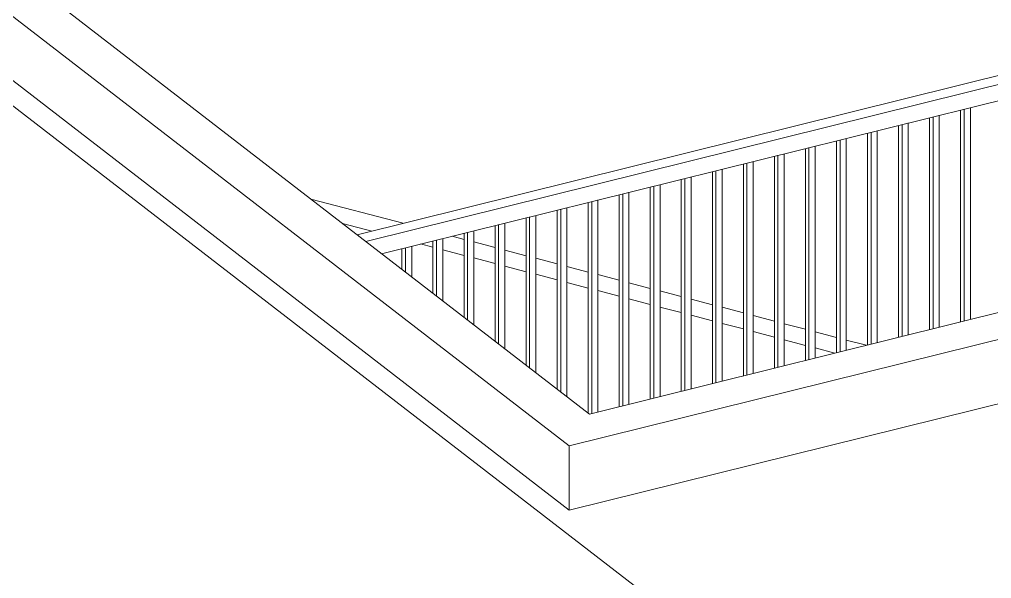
# Model space of a CAD drawing. Header units: metres. Extents: x 40 to 358, y -13 to 19.
# Drawn here: x 72.815 to 75.539, y -2.95 to -1.384 of the extents above; entities that cross this region are included whole.
import ezdxf

# ---------------------------------------------------------------- set-up
doc = ezdxf.new("R2010")
doc.units = ezdxf.units.M
for name, color, linetype, lineweight in [('A-BRND', 11, 'Continuous', 5), ('A-MURO', 113, 'Continuous', 9), ('A-PISO', 51, 'Continuous', 9)]:
    doc.layers.add(name, color=color, linetype=linetype, lineweight=lineweight)

# ---------------------------------------------------------------- blocks, each defined once
blk = doc.blocks.new('Railing - 20-V30-Axonometria')
at = {"layer": 'A-BRND'}
for p, q in [((80.9603, -0.8654), (80.9603, -0.2716)), ((80.933, -0.2784), (80.933, -0.8721)), ((80.9429, -0.8697), (80.9429, -0.2759))]:
    blk.add_line(p, q, dxfattribs=at)
blk = doc.blocks.new('Railing - 20-V33-Axonometria')
at = {"layer": 'A-BRND'}
for p, q in [((74.4087, -1.8967), (74.4087, -2.487)), ((74.4186, -2.488), (74.4186, -1.8942)), ((74.436, -2.4837), (74.436, -1.8899))]:
    blk.add_line(p, q, dxfattribs=at)
blk = doc.blocks.new('Railing - 20-V34-Axonometria')
at = {"layer": 'A-BRND'}
for p, q in [((74.3217, -1.9183), (74.3217, -2.4199)), ((74.3316, -2.4275), (74.3316, -1.9158)), ((74.349, -2.4409), (74.349, -1.9115))]:
    blk.add_line(p, q, dxfattribs=at)
blk = doc.blocks.new('Railing - 20-V35-Axonometria')
at = {"layer": 'A-BRND'}
for p, q in [((74.262, -2.3738), (74.262, -1.9331)), ((74.2347, -1.9398), (74.2347, -2.3527)), ((74.2446, -2.3603), (74.2446, -1.9374))]:
    blk.add_line(p, q, dxfattribs=at)
blk = doc.blocks.new('Railing - 20-V36-Axonometria')
at = {"layer": 'A-BRND'}
for p, q in [((74.1477, -1.9614), (74.1477, -2.2856)), ((74.1576, -2.2932), (74.1576, -1.959)), ((74.175, -2.3066), (74.175, -1.9546))]:
    blk.add_line(p, q, dxfattribs=at)
blk = doc.blocks.new('Railing - 20-V37-Axonometria')
at = {"layer": 'A-BRND'}
for p, q in [((74.0607, -1.983), (74.0607, -2.2185)), ((74.0706, -2.2261), (74.0706, -1.9805)), ((74.088, -2.2395), (74.088, -1.9762))]:
    blk.add_line(p, q, dxfattribs=at)
blk = doc.blocks.new('Railing - 20-V38-Axonometria')
at = {"layer": 'A-BRND'}
for p, q in [((73.9737, -2.0046), (73.9737, -2.1514)), ((73.9836, -2.159), (73.9836, -2.0021)), ((74.001, -2.1724), (74.001, -1.9978))]:
    blk.add_line(p, q, dxfattribs=at)
blk = doc.blocks.new('Railing - 20-V39-Axonometria')
at = {"layer": 'A-BRND'}
for p, q in [((73.8867, -2.0261), (73.8867, -2.0842)), ((73.8966, -2.0918), (73.8966, -2.0237)), ((73.914, -2.1053), (73.914, -2.0206))]:
    blk.add_line(p, q, dxfattribs=at)
blk = doc.blocks.new('Railing - Railing-1126174-Axonometria')
for name, p in [('Railing - 20-V30-Axonometria', (-5.4804, -1.3594)), ('Railing - 20-V30-Axonometria', (-5.5674, -1.3809)), ('Railing - 20-V30-Axonometria', (-5.6544, -1.4025)), ('Railing - 20-V30-Axonometria', (-5.7414, -1.4241)), ('Railing - 20-V30-Axonometria', (-5.9154, -1.4672)), ('Railing - 20-V30-Axonometria', (-5.8284, -1.4457)), ('Railing - 20-V30-Axonometria', (-6.0024, -1.4888)), ('Railing - 20-V30-Axonometria', (-6.0894, -1.5104)), ('Railing - 20-V30-Axonometria', (-6.2633, -1.5536)), ('Railing - 20-V30-Axonometria', (-6.1763, -1.532)), ('Railing - 20-V30-Axonometria', (-6.3503, -1.5751)), ('Railing - 20-V30-Axonometria', (-6.4373, -1.5967)), ('Railing - 20-V33-Axonometria', (0, 0)), ('Railing - 20-V35-Axonometria', (0, 0)), ('Railing - 20-V34-Axonometria', (0, 0)), ('Railing - 20-V36-Axonometria', (0, 0)), ('Railing - 20-V37-Axonometria', (0, 0)), ('Railing - 20-V38-Axonometria', (0, 0)), ('Railing - 20-V39-Axonometria', (0, 0))]:
    blk.add_blockref(name, p)
blk = doc.blocks.new('Top Rail Type - Top Rail_Internal_-1126757-Axonometria')
at = {"layer": 'A-BRND'}
for p, q in [((73.761, -1.9872), (81.0258, -0.1853)), ((81.025, -0.2106), (73.7857, -2.0062)), ((81.025, -0.2556), (73.8298, -2.0403))]:
    blk.add_line(p, q, dxfattribs=at)

msp = doc.modelspace()

# ---------------------------------------------------------------- linework, layer by layer
at = {"layer": 'A-MURO'}
for p, q in [((74.3556, -2.579), (59.7184, 8.7151)), ((59.7184, 8.5352), (74.3556, -2.7589)), ((60.1321, 8.5289), (74.4121, -2.4896)), ((88.8267, 1.0104), (74.3556, -2.579)), ((74.4121, -2.4896), (88.53, 1.0122)), ((74.3556, -2.7589), (88.8267, 0.8305)), ((74.3556, -2.579), (74.3556, -2.7589))]:
    msp.add_line(p, q, dxfattribs=at)
at = {"layer": 'A-PISO'}
for p, q in [((75.1585, -3.4488), (57.0091, 10.5554)), ((73.6313, -1.8872), (73.8899, -1.9552)), ((73.802, -1.9771), (73.7198, -1.9554)), ((73.9737, -2.0223), (73.9391, -2.0131)), ((74.0271, -1.9913), (74.0607, -2.0002)), ((74.088, -2.0074), (74.1477, -2.0231)), ((74.0607, -2.0452), (74.001, -2.0294)), ((74.175, -2.0303), (74.2347, -2.046)), ((74.1477, -2.0681), (74.088, -2.0523)), ((74.262, -2.0532), (74.3217, -2.0689)), ((74.2347, -2.091), (74.175, -2.0752)), ((74.349, -2.0761), (74.4087, -2.0918)), ((74.3217, -2.1139), (74.262, -2.0981)), ((74.4087, -2.1368), (74.349, -2.121)), ((74.436, -2.099), (74.4957, -2.1147)), ((74.5229, -2.1219), (74.5827, -2.1376)), ((74.4957, -2.1597), (74.436, -2.1439)), ((74.6099, -2.1448), (74.6697, -2.1605)), ((74.5827, -2.1826), (74.5229, -2.1668)), ((74.6969, -2.1677), (74.7567, -2.1834)), ((74.6697, -2.2055), (74.6099, -2.1897)), ((74.7839, -2.1906), (74.8436, -2.2063)), ((74.7567, -2.2284), (74.6969, -2.2126)), ((74.8709, -2.2135), (74.9306, -2.2292)), ((74.8436, -2.2513), (74.7839, -2.2355)), ((74.9306, -2.2742), (74.8709, -2.2584)), ((74.9579, -2.2364), (75.0176, -2.2521)), ((75.0449, -2.2593), (75.1046, -2.275)), ((75.0176, -2.2971), (74.9579, -2.2813)), ((75.1319, -2.2822), (75.1884, -2.297)), ((75.1004, -2.3188), (75.0449, -2.3042))]:
    msp.add_line(p, q, dxfattribs=at)

# ---------------------------------------------------------------- block references
at = {"layer": 'A-BRND'}
for name in ['Top Rail Type - Top Rail_Internal_-1126757-Axonometria', 'Railing - Railing-1126174-Axonometria']:
    msp.add_blockref(name, (0, 0), dxfattribs=at)

doc.saveas('drawing.dxf')
